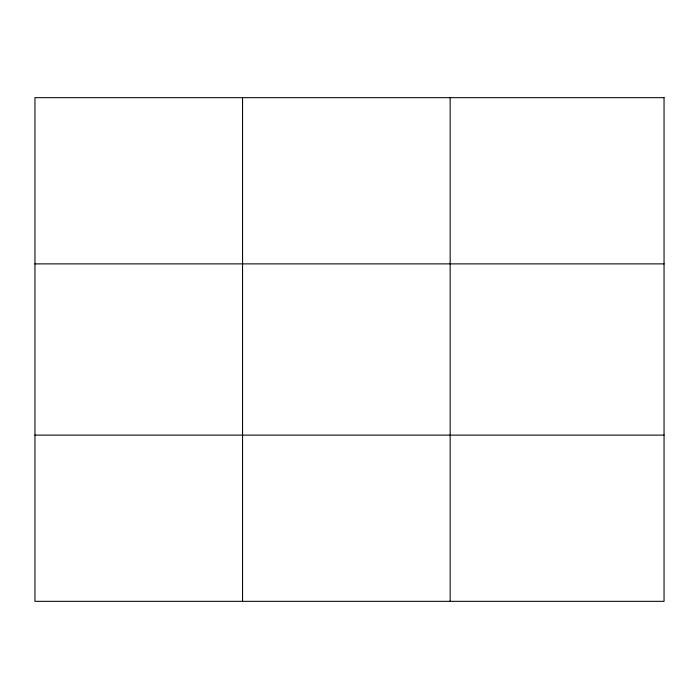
<?xml version="1.0" encoding="UTF-8"?>
<svg xmlns="http://www.w3.org/2000/svg" width="699" height="699" viewBox="0 0 699 699"><rect width="100%" height="100%" fill="white"/><g stroke="black" fill="none" stroke-linecap="round" stroke-linejoin="round"><path stroke-width="1.05" d="M242.553 97.668L242.553 601.332M450.156 97.668L450.156 601.332M34.95 263.881L664.05 263.881M34.95 435.119L664.05 435.119M664.05 97.668L664.05 601.332L34.95 601.332L34.95 97.668L664.05 97.668"/></g></svg>
